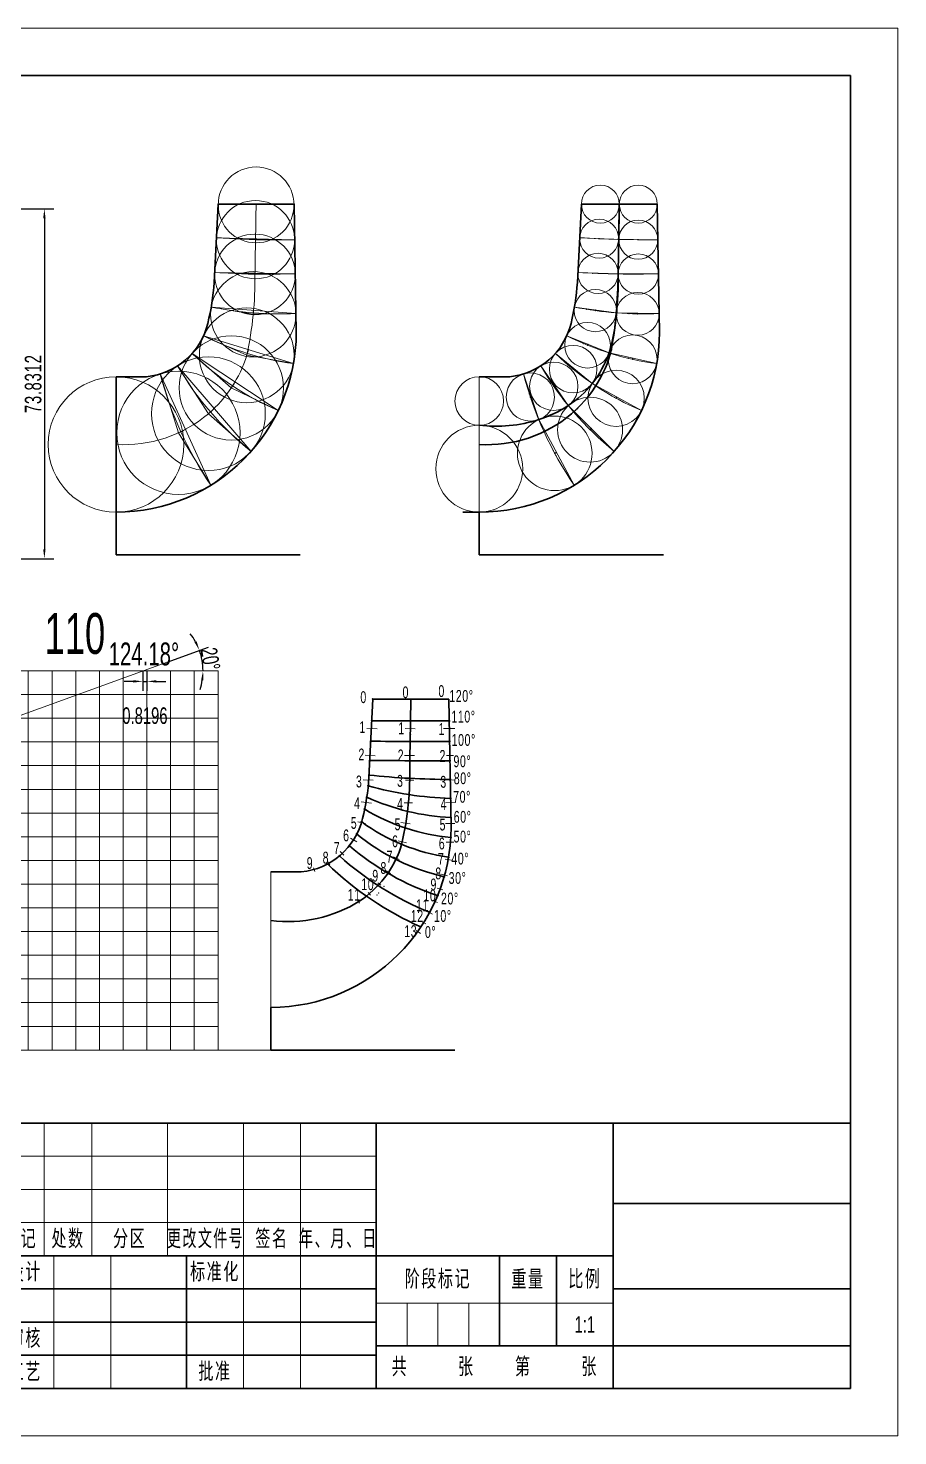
# Model space of a CAD drawing. Header units: millimetres. Extents: x -210 to 210, y -148 to 148.
# Drawn here: x 26.6 to 210, y -148.5 to 148.5 of the extents above; entities that cross this region are included whole.
import ezdxf
from ezdxf.enums import TextEntityAlignment as Align

# ---------------------------------------------------------------- set-up
doc = ezdxf.new("R2010")
doc.units = ezdxf.units.MM
doc.header["$PDSIZE"] = -10
doc.linetypes.add('点画线', pattern=[18, 12, -2, 2, -2])
doc.layers.get('0').update_dxf_attribs({"lineweight": 35})
doc.layers.get('Defpoints').update_dxf_attribs({"lineweight": 18})
for name, color, linetype, lineweight in [('中心线层', 1, '点画线', 18), ('尺寸线层', 3, 'Continuous', 18), ('粗实线层', 7, 'Continuous', 35), ('细实线层', 7, 'Continuous', 18)]:
    doc.layers.add(name, color=color, linetype=linetype, lineweight=lineweight)
doc.styles.add('标准', font='FSGB2312.ttf', dxfattribs={"width": 0.667})
doc.dimstyles.new('标准', dxfattribs={"dimtxt": 3.5, "dimasz": 2, "dimexe": 2, "dimexo": 0, "dimgap": 0, "dimtad": 1, "dimdec": 4, "dimdsep": 46, "dimtxsty": '标准', "dimblk": '_CAXARROW', "dimcen": 0, "dimdle": 8, "dimazin": 2, "dimtfac": 0.707107, "dimtdec": 4, "dimtmove": 2, "dimatfit": 3, "dimfxl": 0, "dimfrac": 2, "dimtolj": 1, "dimarcsym": 0})

# ---------------------------------------------------------------- blocks, each defined once
blk = doc.blocks.new('$CAXA_FRAME_13B17AC1$')
at = {"layer": '粗实线层'}
for p, q in [((200, 138.5), (-200, 138.5)), ((200, -138.5), (200, 138.5)), ((-200, -138.5), (200, -138.5))]:
    blk.add_line(p, q, dxfattribs=at)
at = {"layer": '细实线层'}
for p, q in [((210, 148.5), (-210, 148.5)), ((210, -148.5), (210, 148.5)), ((-210, -148.5), (210, -148.5))]:
    blk.add_line(p, q, dxfattribs=at)
blk = doc.blocks.new('$CAXA_TITLE_151E506F$')
at = {"layer": '粗实线层'}
for p, q in [((0, 56), (-180, 56)), ((-180, 56), (-180, 0)), ((-100, 56), (-100, 0)), ((-50, 56), (-50, 0)), ((0, 0), (0, 56)), ((0, 39), (-50, 39)), ((-50, 28), (-180, 28)), ((-140, 28), (-140, 0)), ((-74, 28), (-74, 9)), ((-62, 28), (-62, 9)), ((-100, 21), (-180, 21)), ((0, 21), (-50, 21)), ((-100, 14), (-180, 14)), ((0, 9), (-100, 9)), ((-100, 7), (-180, 7)), ((0, 0), (-180, 0))]:
    blk.add_line(p, q, dxfattribs=at)
at = {"layer": '细实线层'}
for p, q in [((-170, 56), (-170, 28)), ((-160, 56), (-160, 28)), ((-144, 56), (-144, 28)), ((-128, 56), (-128, 0)), ((-116, 56), (-116, 0)), ((-100, 49), (-180, 49)), ((-100, 42), (-180, 42)), ((-100, 35), (-180, 35)), ((-168, 28), (-168, 0)), ((-156, 28), (-156, 0)), ((-50, 18), (-100, 18)), ((-93.5, 18), (-93.5, 9)), ((-87, 18), (-87, 9)), ((-80.5, 18), (-80.5, 9))]:
    blk.add_line(p, q, dxfattribs=at)
at = {"layer": '尺寸线层', "char_height": 3.5, "attachment_point": 5, "line_spacing_factor": 1.369753, "style": '标准'}
for s, insert, width in [('\\T1.1;标记', (-175, 31.5), 18), ('\\T1.1;处数', (-165, 31.5), 18), ('\\T1.1;分区', (-152, 31.5), 30), ('\\T1.1;{\\W0.618357;更改文件号}', (-136, 31.5), 30), ('\\T1.1;签名', (-122, 31.5), 22), ('\\T1.1;{\\W0.634692;年、月、日}', (-108, 31.5), 30), ('\\T1.1;设计', (-174, 24.5), 22), ('\\T1.1;标准化', (-134, 24.5), 22), ('\\T1.1;阶段标记', (-87, 23), 50), ('\\T1.1;重量', (-68, 23), 22), ('\\T1.1;比例', (-56, 23), 22), ('\\T1.1;审核', (-174, 10.5), 22), ('\\T1.1;批准', (-134, 3.5), 22), ('\\T1.1;共', (-95, 4.5), 8), ('\\T1.1;张', (-81, 4.5), 8), ('\\T1.1;第', (-69, 4.5), 8), ('\\T1.1;张', (-55, 4.5), 8), ('\\T1.1;工艺', (-174, 3.5), 22)]:
    blk.add_mtext(s, dxfattribs=dict(at, insert=insert, width=width))
at = {"layer": '尺寸线层', "style": '标准'}
for tag, height, width, p in [('标记C', 3.54, 0.667, (-175, 52.5)), ('处数C', 3.54, 0.667, (-165, 52.5)), ('分区C', 3.54, 0.667, (-152, 52.5)), ('更改文件号C', 3.54, 0.512156, (-136, 52.5)), ('更改签名C', 3.54, 0.459969, (-122, 52.5)), ('更改日期C', 3.54, 0.62723, (-108, 52.5)), ('单位名称', 5.05, 0.667, (-25, 47.5)), ('标记B', 3.54, 0.667, (-175, 45.5)), ('处数B', 3.54, 0.667, (-165, 45.5)), ('分区B', 3.54, 0.667, (-152, 45.5)), ('更改文件号B', 3.54, 0.512156, (-136, 45.5)), ('更改签名B', 3.54, 0.459969, (-122, 45.5)), ('更改日期B', 3.54, 0.62723, (-108, 45.5)), ('材料名称', 5.05, 0.667, (-75, 42)), ('标记A', 3.54, 0.667, (-175, 38.5)), ('处数A', 3.54, 0.667, (-165, 38.5)), ('分区A', 3.54, 0.667, (-152, 38.5)), ('更改文件号A', 3.54, 0.512156, (-136, 38.5)), ('更改签名A', 3.54, 0.459969, (-122, 38.5)), ('更改日期A', 3.54, 0.62723, (-108, 38.5)), ('图纸名称', 5.05, 0.667, (-25, 30)), ('设计', 3.54, 0.667, (-162, 24.5)), ('设计日期', 3.54, 0.667, (-148, 24.5)), ('标准化', 3.54, 0.667, (-122, 24.5)), ('标准化日期', 3.54, 0.569556, (-108, 24.5)), ('图纸编号', 5.05, 0.667, (-25, 15)), ('阶段标记S', 3.54, 0.229984, (-96.75, 13.5)), ('阶段标记A', 3.54, 0.229984, (-90.25, 13.5)), ('阶段标记B', 3.54, 0.229984, (-83.75, 13.5)), ('阶段标记C', 3.54, 0.229984, (-77.25, 13.5)), ('重量', 3.54, 0.667, (-68, 13.5)), ('图纸比例', 3.54, 0.524733, (-56, 13.5)), ('审核', 3.54, 0.667, (-162, 10.5)), ('审核日期', 3.54, 0.667, (-148, 10.5)), ('页数', 3.54, 0.667, (-88, 4.5)), ('页码', 3.54, 0.667, (-62, 4.5)), ('投影符号', 3.54, 0.667, (-25, 4.5)), ('工艺', 3.54, 0.667, (-162, 3.5)), ('工艺日期', 3.54, 0.667, (-148, 3.5)), ('批准', 3.54, 0.667, (-122, 3.5)), ('批准日期', 3.54, 0.667, (-108, 3.5))]:
    blk.add_attdef(tag, text='', height=height, dxfattribs=dict(at, width=width)).set_placement(p, align=Align.MIDDLE_CENTER)
blk = doc.blocks.new('_CAXARROW_1')
blk.add_hatch(color=0).paths.add_polyline_path([(0, 0), (-1, 0.125), (-1, -0.125)], flags=0)
blk = doc.blocks.new('*X32')
at = {"layer": '尺寸线层', "color": 0, "linetype": 'Continuous', "lineweight": -2, "transparency": 16777216}
for p, q in [((-13.83, 110.4), (32.02, 110.4)), ((30.02, 108.4), (30.02, 38.57)), ((-4.54, 36.57), (32.02, 36.57))]:
    blk.add_line(p, q, dxfattribs=at)
at = {"layer": '尺寸线层', "color": 0, "lineweight": -2, "transparency": 16777216, "xscale": 2, "yscale": 2, "zscale": 2}
for p, rotation in [((30.02, 110.4), 90), ((30.02, 36.57), 270)]:
    blk.add_blockref('_CAXARROW_1', p, dxfattribs=dict(at, rotation=rotation))
at = {"layer": '尺寸线层', "color": 0, "transparency": 16777216, "insert": (27.66, 73.49), "char_height": 3.5, "width": 16.4349, "attachment_point": 5, "rotation": 90, "line_spacing_factor": 1.15057, "style": '标准'}
blk.add_mtext('\\T1.1;73.8312', dxfattribs=at)
blk = doc.blocks.new('_CAXARROW')
blk.add_hatch(color=0).paths.add_polyline_path([(0, 0), (-1, 0.125), (-1, -0.125)], flags=0)
blk = doc.blocks.new('*D48')
at = {"layer": 'Defpoints', "color": 0, "transparency": 16777216}
for p in [(-73.37, 12.9), (55.93, 14.76), (63.4, 14.37), (66.63, 12.9), (-2.17, -6.39)]:
    blk.add_point(p, dxfattribs=at)
at = {"layer": '尺寸线层', "color": 0, "linetype": 'Continuous', "lineweight": -2, "transparency": 16777216}
blk.add_line((55.93, 14.76), (64.6, 17.91), dxfattribs=at)
for start, end in [(29.0544, 38.1088), (0, 20), (341.8912, 350.9456)]:
    blk.add_arc((50.81, 12.9), 12.67, start, end, dxfattribs=at)
at = {"layer": '尺寸线层', "color": 0, "lineweight": -2, "transparency": 16777216, "xscale": 2, "yscale": 2, "zscale": 2}
for p, rotation in [((62.72, 17.23), 294.527209562863), ((63.48, 12.9), 85.47279043713696)]:
    blk.add_blockref('_CAXARROW', p, dxfattribs=dict(at, rotation=rotation))
at = {"layer": '尺寸线层', "color": 0, "transparency": 16777216, "insert": (65.01, 15.4), "char_height": 3.5, "attachment_point": 5, "rotation": 280, "style": '标准'}
blk.add_mtext('\\A1;20°', dxfattribs=at)
blk = doc.blocks.new('*D49')
at = {"layer": 'Defpoints', "color": 0, "transparency": 16777216}
for p in [(50.81, 12.9), (51.63, 12.9), (51.63, 10.68)]:
    blk.add_point(p, dxfattribs=at)
at = {"layer": '尺寸线层', "color": 0, "linetype": 'Continuous', "lineweight": -2, "transparency": 16777216}
for p, q in [((50.81, 12.9), (50.81, 8.68)), ((51.63, 12.9), (51.63, 8.68)), ((48.81, 10.68), (46.81, 10.68)), ((50.81, 10.68), (51.63, 10.68)), ((53.63, 10.68), (55.63, 10.68))]:
    blk.add_line(p, q, dxfattribs=at)
at = {"layer": '尺寸线层', "color": 0, "lineweight": -2, "transparency": 16777216, "xscale": 2, "yscale": 2, "zscale": 2}
blk.add_blockref('_CAXARROW', (50.81, 10.68), dxfattribs=at)
at = {"layer": '尺寸线层', "color": 0, "lineweight": -2, "transparency": 16777216, "xscale": 2, "yscale": 2, "zscale": 2, "rotation": 180}
blk.add_blockref('_CAXARROW', (51.63, 10.68), dxfattribs=at)
at = {"layer": '尺寸线层', "color": 0, "transparency": 16777216, "insert": (51.22, 3.43), "char_height": 3.5, "attachment_point": 5, "style": '标准'}
blk.add_mtext('\\A1;0.8196', dxfattribs=at)

msp = doc.modelspace()

# ---------------------------------------------------------------- linework, layer by layer
at = {"layer": '中心线层'}
for p, q in [((74.42566, 96.63333), (74.42727, 96.72985)), ((151.02273, 96.63333), (151.02434, 96.72985))]:
    msp.add_line(p, q, dxfattribs=at)
at = {"layer": '尺寸线层'}
for p, q in [((66.30664, 104.2916), (82.79604, 103.8735)), ((74.54604, 103.8735), (66.30664, 104.2916)), ((74.54957, 104.01286), (74.55134, 104.08255)), ((151.14664, 104.01286), (151.1484, 104.08255)), ((74.54604, 103.8735), (74.5478, 103.94318)), ((82.79604, 103.8735), (74.54604, 103.8735)), ((151.1431, 103.8735), (151.14487, 103.94318)), ((65.93498, 96.96758), (82.92276, 96.68515)), ((74.42406, 96.53681), (65.93498, 96.96758)), ((82.92276, 96.68515), (74.42406, 96.53681)), ((65.20081, 89.6629), (83.06922, 88.29452)), ((74.07059, 88.13745), (65.20081, 89.6629)), ((74.07059, 88.13745), (74.09207, 88.41787)), ((83.06922, 88.29452), (74.07059, 88.13745)), ((74.11354, 88.69829), (74.13502, 88.97871)), ((150.66766, 88.13745), (150.68914, 88.41787)), ((150.71061, 88.69829), (150.73209, 88.97871)), ((63.58761, 83.59804), (82.54523, 77.72811)), ((72.69958, 79.47834), (63.58761, 83.59804)), ((72.94414, 80.26816), (73.06642, 80.66307)), ((149.54121, 80.26816), (149.66349, 80.66307)), ((64.61323, 67.16059), (58.11277, 77.24741)), ((58.11277, 77.24741), (73.60467, 59.21363)), ((61.18684, 79.88773), (79.32608, 67.80339)), ((69.42773, 72.60159), (61.18684, 79.88773)), ((72.69958, 79.47834), (72.82186, 79.87325)), ((82.54523, 77.72811), (72.69958, 79.47834)), ((149.29665, 79.47834), (149.41893, 79.87325)), ((54.45669, 75.5443), (65.13404, 52.06939)), ((58.29116, 63.12267), (54.45669, 75.5443)), ((69.42773, 72.60159), (69.70397, 73.01625)), ((79.32608, 67.80339), (69.42773, 72.60159)), ((69.98022, 73.4309), (70.25646, 73.84556)), ((146.0248, 72.60159), (146.30104, 73.01625)), ((146.57728, 73.4309), (146.85353, 73.84556)), ((64.61323, 67.16059), (65.02839, 67.51723)), ((73.60467, 59.21363), (64.61323, 67.16059)), ((65.44355, 67.87388), (65.85872, 68.23052)), ((141.2103, 67.16059), (141.62546, 67.51723)), ((142.04062, 67.87388), (142.45579, 68.23052)), ((58.29116, 63.12267), (58.79256, 63.35073)), ((65.13404, 52.06939), (58.29116, 63.12267)), ((59.29396, 63.57879), (59.79536, 63.80685)), ((134.88823, 63.12267), (135.38963, 63.35073)), ((135.89103, 63.57879), (136.39243, 63.80685)), ((-73.36606, 12.89776), (66.63394, 12.89776)), ((26.63394, -67.10224), (26.63394, 12.89776)), ((31.63394, 12.89776), (31.63394, -67.10224)), ((36.63394, 12.89776), (36.63394, -67.10224)), ((41.63394, 12.89776), (41.63394, -67.10224)), ((46.63394, -67.10224), (46.63394, 12.89776)), ((51.63394, 12.89776), (51.63394, -67.10224)), ((56.63394, 12.89776), (56.63394, -67.10224)), ((61.63394, 12.89776), (61.63394, -67.10224)), ((66.63394, 12.89776), (66.63394, -67.10224)), ((-73.36606, 7.89776), (66.63394, 7.89776)), ((-73.36606, 2.89776), (66.63394, 2.89776)), ((-73.36606, -2.10224), (66.63394, -2.10224)), ((66.63394, -7.10224), (-73.36606, -7.10224)), ((-73.36606, -12.10224), (66.63394, -12.10224)), ((-73.36606, -17.10224), (66.63394, -17.10224)), ((-73.36606, -22.10224), (66.63394, -22.10224)), ((66.63394, -27.10224), (-73.36606, -27.10224)), ((84.18741, -29.52414), (84.18741, -29.52414)), ((-73.36606, -32.10224), (66.63394, -32.10224)), ((-73.36606, -37.10224), (66.63394, -37.10224)), ((-73.36606, -42.10224), (66.63394, -42.10224)), ((66.63394, -47.10224), (-73.36606, -47.10224)), ((-73.36606, -52.10224), (66.63394, -52.10224)), ((-73.36606, -57.10224), (66.63394, -57.10224)), ((-73.36606, -62.10224), (66.63394, -62.10224)), ((-73.36606, -67.10224), (66.63394, -67.10224)), ((66.63394, -67.10224), (77.7739, -67.10224))]:
    msp.add_line(p, q, dxfattribs=at)
for centre in [(99.3084, 6.89776), (99.07739, 2.34536), (107.22748, 2.33381), (115.38796, 2.33991), (98.85879, -1.96266), (107.15449, -1.97618), (115.46324, -1.97297), (98.65213, -6.03514), (107.08856, -6.05036), (115.53442, -6.05068), (98.31851, -11.36592), (98.49679, -9.09627), (107.07082, -9.77206), (115.6035, -10.0081), (98.01402, -13.7583), (106.93, -13.2084), (115.67327, -14.00521), (97.56552, -16.3024), (106.59644, -16.7274), (96.93916, -18.9744), (106.06422, -20.23934), (115.74377, -18.04413), (95.90809, -21.54973), (105.34167, -23.69286), (115.71459, -22.22453), (92.2403, -26.13993), (94.34012, -23.98307), (104.15418, -26.87349), (115.24421, -26.42488), (102.45395, -29.78566), (100.35515, -32.38651), (114.31152, -30.54266), (112.95063, -34.47576), (111.27011, -38.04672)]:
    msp.add_circle(centre, 0.15, dxfattribs=at)
for p in [(146.86208, 104.08941), (147.0171, 104.08281), (147.01759, 104.09438), (147.01808, 104.10596), (147.01856, 104.11754), (155.10846, 103.87489), (155.2636, 103.87353), (155.26369, 103.88518), (155.26379, 103.89683), (155.26389, 103.90849), (145.67075, 96.79898), (146.77182, 96.75237), (146.77245, 96.76839), (146.77308, 96.78442), (146.77371, 96.80044), (154.16585, 96.60749), (155.26761, 96.6593), (155.2677, 96.64318), (155.2678, 96.62707), (155.2679, 96.61095), (144.40845, 89.17898), (146.17999, 88.90716), (146.19463, 88.9051), (146.20107, 88.95095), (146.20751, 88.99681), (146.21395, 89.04266), (153.33973, 88.26422), (155.13136, 88.21607), (155.14614, 88.21586), (155.14681, 88.2634), (155.14748, 88.31093), (155.14816, 88.35847), (143.70676, 81.96498), (144.5679, 81.60698), (144.59217, 81.66666), (144.61644, 81.72634), (144.64071, 81.78602), (153.16272, 78.84562), (154.07123, 78.63507), (154.08732, 78.70707), (154.10342, 78.77906), (154.11951, 78.85106), (141.22448, 76.79898), (141.53179, 76.54547), (141.57612, 76.59957), (141.62045, 76.65367), (141.66478, 76.70777), (132.29651, 71.3095), (137.40111, 72.99934), (137.48425, 72.87898), (137.48425, 72.87898), (132.52241, 70.62603), (132.6958, 70.11568), (150.24473, 70.60271), (150.59292, 70.40913), (150.64008, 70.49462), (150.68724, 70.58011), (150.73439, 70.6656), (58.9597, 63.42675), (59.12683, 63.50277), (145.04727, 63.83209), (145.15099, 63.72894), (137.33274, 59.38812), (137.67131, 58.75288), (137.67131, 58.75288), (137.92875, 58.27934), (101.63062, -32.55284), (100.19441, -34.37453), (100.54415, -33.97947), (101.3169, -32.9601)]:
    msp.add_point(p, dxfattribs=at)
at = {"layer": '粗实线层'}
for p, q in [((66.66628, 111.37898), (65.82819, 94.86305)), ((82.66628, 111.37898), (66.66628, 111.37898)), ((83.13757, 84.37908), (82.66628, 111.37898)), ((143.26335, 111.37898), (142.42526, 94.86305)), ((159.26335, 111.37898), (143.26335, 111.37898)), ((159.73464, 84.37908), (159.26335, 111.37898)), ((51.54528, 74.95709), (45.13178, 74.95709)), ((45.13178, 74.95709), (45.13178, 46.37898)), ((128.14235, 74.95709), (121.72885, 74.95709)), ((45.13178, 46.37898), (45.13178, 37.37898)), ((121.72885, 46.37898), (118.25891, 46.37898)), ((121.72885, 46.37898), (121.72885, 37.37898)), ((45.13178, 37.37898), (83.95528, 37.37898)), ((121.72885, 37.37898), (160.55235, 37.37898)), ((115.3084, 6.89776), (99.3084, 6.89776)), ((115.77969, -20.10214), (115.3084, 6.89776)), ((84.18741, -29.52414), (77.7739, -29.52414)), ((77.7739, -58.10224), (77.7739, -67.10224)), ((77.7739, -67.10224), (116.59741, -67.10224))]:
    msp.add_line(p, q, dxfattribs=at)
for points in [[(84.18741, -29.52414, 0.318727375), (97.12797, -18.27182, 0.042064422), (98.47031, -9.61817), (99.3084, 6.89776)], [(77.7739, -39.76724, 0.175889841), (96.54954, -35.62309, 0.1614379), (105.14179, -24.50722, 0.06641576), (107.06043, -7.84778)]]:
    msp.add_lwpolyline(points, format="xyb", dxfattribs=at)
for centre, radius, start, end in [((-12136.44171, 304.49076), 12289.22243, 359.030414464, 359.099622036), ((76.29986, 95.47414), 74.72882, 347.6401256, 0.8147949), ((13.81709, 98.50002), 52.1381, 346.3652238, 355.9999992), ((90.41416, 98.50002), 52.1381, 346.3652238, 355.9999992), ((50.0862, 89.7023), 14.81722, 275.6512054, 346.3652222), ((126.68327, 89.7023), 14.81722, 275.6512054, 346.3652222), ((45.13178, 84.37898), 38, 270, 360), ((121.72885, 84.37898), 38, 270, 0), ((123.85915, 87.3644), 26.63187, 310.6561673, 342.7756585), ((123.43492, 88.02297), 27.40809, 266.4312024, 310.4319886), ((5671.02293, -94.04132), 5564.63009, 178.9606317, 179.11247943), ((108.4918, 3771.43861), 3769.10501, 269.85688747, 270.10483159), ((109.71761, 4116.03024), 4118.00722, 269.84891583, 270.07994169), ((111.49011, 4769.4864), 4775.53879, 269.84597281, 270.04852271), ((117.94976, 59.3419), 73.38243, 254.4832706, 268.2222692), ((115.98184, 158.01346), 168.02199, 264.0267569, 269.8709858), ((118.0154, 30.1686), 48.26622, 245.5186555, 267.3024017), ((119.23377, 19.33144), 41.70471, 238.697026, 265.1594461), ((77.7739, -20.10224), 38, 270, 360), ((121.15271, 14.30371), 41.15493, 233.9599221, 261.7456859), ((124.60904, 13.85768), 45.57882, 230.9720693, 256.9425703), ((134.91603, 20.90535), 63.51753, 227.7881885, 248.1440732), ((129.44478, 16.53005), 53.60644, 229.091035, 252.0799373), ((137.34383, 21.49828), 68.57466, 226.0148246, 245.9730606)]:
    msp.add_arc(centre, radius, start, end, dxfattribs=at)
at = {"layer": '粗实线层', "color": 1}
msp.add_open_spline([(151.26335, 111.37898), (151.21839, 108.90051), (151.1234, 103.98668), (151.04183, 96.32578), (150.74819, 88.31247), (149.71687, 80.21222), (145.94103, 73.41776), (140.70085, 68.54648), (132.62174, 64.83278), (125.90486, 64.23323), (121.72885, 64.71399)], degree=3, knots=[0, 0, 0, 0, 7.453898907, 14.781831602, 23.020969113, 31.627311091, 39.003980126, 45.891537405, 52.793454474, 65.433486008, 65.433486008, 65.433486008, 65.433486008], dxfattribs=at)
at = {"layer": '粗实线层'}
for p in [(74.54957, 104.01286), (74.55134, 104.08255), (151.14664, 104.01286), (151.1484, 104.08255), (74.54604, 103.8735), (74.5478, 103.94318), (151.1431, 103.8735), (151.14487, 103.94318), (107.18992, -0.53805)]:
    msp.add_point(p, dxfattribs=at)
at = {"layer": '细实线层'}
for p, q in [((74.5478, 103.94318), (74.54957, 104.01286)), ((142.90371, 104.2916), (151.13342, 103.94347)), ((151.14487, 103.94318), (151.14664, 104.01286)), ((151.13342, 103.94347), (159.39436, 103.87351)), ((74.42406, 96.53681), (74.42566, 96.63333)), ((74.42727, 96.72985), (74.42896, 96.82637)), ((142.53204, 96.96744), (151.01538, 96.63345)), ((151.01538, 96.63345), (159.51983, 96.68515)), ((151.02113, 96.53681), (151.02273, 96.63333)), ((151.02434, 96.72985), (151.02603, 96.82637)), ((141.79788, 89.6629), (150.63002, 88.42242)), ((74.09207, 88.41787), (74.11354, 88.69829)), ((150.63002, 88.42242), (159.66629, 88.29452)), ((150.68914, 88.41787), (150.71061, 88.69829)), ((140.18468, 83.59804), (149.09673, 79.97401)), ((72.82186, 79.87325), (72.94414, 80.26816)), ((149.41893, 79.87325), (149.54121, 80.26816)), ((140.50449, 68.85814), (134.70983, 77.24741)), ((137.78391, 79.88773), (145.54564, 73.52781)), ((149.09673, 79.97401), (159.14229, 77.72811)), ((121.72885, 74.95709), (121.72885, 46.37898)), ((131.05375, 75.5443), (134.28309, 65.9068)), ((69.70397, 73.01625), (69.98022, 73.4309)), ((145.54564, 73.52781), (155.92315, 67.80339)), ((146.30104, 73.01625), (146.57728, 73.4309)), ((140.50449, 68.85814), (150.20174, 59.21363)), ((65.02839, 67.51723), (65.44355, 67.87388)), ((134.28309, 65.9068), (141.73111, 52.06939)), ((141.62546, 67.51723), (142.04062, 67.87388)), ((135.38963, 63.35073), (135.89103, 63.57879)), ((-2.16704, -6.38587), (55.92818, 14.75906)), ((98.03336, 0.76657), (100.18107, 0.65759)), ((108.24392, 0.69293), (106.08863, 0.73023)), ((116.56588, 0.71056), (114.17451, 0.71056)), ((99.75405, -4.99863), (97.67782, -4.89328)), ((108.05712, -4.97394), (105.98103, -4.94017)), ((116.29499, -4.93381), (114.83139, -4.98278)), ((99.33678, -10.18531), (97.26573, -10.07024)), ((107.91134, -10.15216), (106.17499, -10.15216)), ((116.61799, -10.1217), (114.47098, -10.19353)), ((98.97042, -15.03036), (96.83937, -14.71199)), ((107.67123, -14.91221), (105.91004, -14.91221)), ((116.67651, -14.88391), (114.60929, -14.95306)), ((97.70484, -19.32844), (96.12357, -18.93691)), ((107.12832, -19.36384), (105.20986, -19.08348)), ((116.59909, -19.28265), (114.63703, -19.27512)), ((95.9053, -23.14883), (94.54543, -22.40332)), ((106.40918, -23.36376), (104.63686, -22.98656)), ((116.33625, -23.27702), (114.77702, -23.27702)), ((93.19572, -25.9815), (92.4174, -25.24409)), ((104.8299, -26.86764), (103.64506, -26.36721)), ((77.7739, -29.52414), (77.7739, -58.10224)), ((86.75349, -28.6458), (87.02909, -29.42261)), ((90.22218, -28.06915), (89.74329, -27.32386)), ((102.98186, -29.82913), (102.12678, -29.29883)), ((115.89359, -27.02115), (114.51039, -26.80375)), ((100.94174, -32.32575), (100.30443, -31.78953)), ((115.03235, -30.34054), (113.67624, -29.99945)), ((96.4864, -36.12014), (96.09489, -35.55145)), ((98.77374, -34.41953), (98.2756, -33.86995)), ((112.94708, -36.00359), (112.04754, -35.61675)), ((114.0703, -33.33452), (112.86822, -32.92334)), ((111.8571, -38.44922), (110.74866, -37.87663)), ((110.46339, -40.50658), (109.68289, -40.03638)), ((109.31037, -42.49816), (108.42275, -41.88714))]:
    msp.add_line(p, q, dxfattribs=at)
for centre, radius in [((74.66801, 111.21018), 8), ((147.26335, 111.37898), 4), ((155.26335, 111.37898), 4), ((74.54604, 103.8735), 8.25), ((147.0171, 104.08281), 4.11869), ((155.2636, 103.87353), 4.13076), ((74.42406, 96.53681), 8.5), ((146.77182, 96.75237), 4.24523), ((155.2679, 96.61095), 4.25258), ((74.07059, 88.13745), 9), ((146.19463, 88.9051), 4.46158), ((155.14614, 88.21586), 4.52084), ((72.69958, 79.47834), 10), ((144.5679, 81.60698), 4.81424), ((69.42773, 72.60159), 11), ((154.07123, 78.63507), 5.15154), ((141.53179, 76.54547), 5.02168), ((64.61323, 67.16059), 12), ((137.44265, 72.93914), 5.10191), ((45.13178, 60.66804), 14.28905), ((58.29116, 63.12267), 13), ((121.72885, 69.83554), 5.12155), ((132.50716, 70.67151), 5.08492), ((150.59292, 70.40913), 5.93306), ((145.0991, 63.78049), 6.84785), ((137.64857, 58.79512), 7.86781), ((121.72885, 55.54648), 9.1675)]:
    msp.add_circle(centre, radius, dxfattribs=at)
for centre, radius, start, end in [((-12213.03878, 304.49076), 12289.22243, 359.030414464, 359.099622036), ((80.73309, 347.88144), 244.01667, 266.6106522, 270.4846852), ((157.33016, 347.88144), 244.01667, 266.6106522, 270.4846852), ((77.53404, 283.59821), 186.99072, 266.4436526, 271.6513867), ((-0.29721, 95.47414), 74.72882, 347.6401256, 0.8147949), ((154.13111, 283.59821), 186.99072, 266.4436526, 271.6513867), ((79.56312, 159.85928), 71.6506, 258.4367727, 272.8047962), ((156.16019, 159.85928), 71.6506, 258.4367727, 272.8047962), ((90.55564, 137.14649), 59.95591, 243.269292, 262.3220311), ((167.15271, 137.14649), 59.95591, 243.269292, 262.3220311), ((114.40286, 109.93233), 65.09132, 210.1416546, 231.1867503), ((103.0197, 123.02495), 60.09, 225.8794728, 246.7775375), ((47.26208, 87.3644), 26.63187, 310.6561673, 342.7756585), ((190.99993, 109.93233), 65.09132, 210.1416546, 231.1867503), ((179.61677, 123.02495), 60.09, 225.8794728, 246.7775375), ((127.98552, 94.82255), 76.01408, 194.6914866, 214.2245239), ((204.58259, 94.82255), 76.01408, 194.6914866, 214.2245239), ((46.83785, 88.02297), 27.40809, 266.4312024, 310.4319886)]:
    msp.add_arc(centre, radius, start, end, dxfattribs=at)
for p in [(74.42406, 96.53681), (74.42406, 96.53681), (74.42566, 96.63333), (74.42727, 96.72985), (74.42887, 96.82637), (151.02113, 96.53681), (151.02113, 96.53681), (151.02273, 96.63333), (151.02434, 96.72985), (151.02594, 96.82637), (74.07059, 88.13745), (74.09207, 88.41787), (74.11354, 88.69829), (74.13502, 88.97871), (150.66766, 88.13745), (150.68914, 88.41787), (150.71061, 88.69829), (150.73209, 88.97871), (72.94414, 80.26816), (73.06642, 80.66307), (149.54121, 80.26816), (149.66349, 80.66307), (72.69958, 79.47834), (72.82186, 79.87325), (149.29665, 79.47834), (149.41893, 79.87325), (69.42773, 72.60159), (69.70397, 73.01625), (69.98022, 73.4309), (70.25646, 73.84556), (137.44265, 72.93914), (137.49748, 72.97702), (137.55232, 73.0149), (137.60716, 73.05277), (146.0248, 72.60159), (146.30104, 73.01625), (146.57728, 73.4309), (146.85353, 73.84556), (132.49368, 70.71177), (132.50716, 70.67151), (132.56091, 70.68953), (132.61467, 70.70754), (132.66842, 70.72555), (64.61323, 67.16059), (65.02839, 67.51723), (65.44355, 67.87388), (65.85872, 68.23052), (141.2103, 67.16059), (141.62546, 67.51723), (142.04062, 67.87388), (142.45579, 68.23052), (58.29116, 63.12267), (58.29116, 63.12267), (58.29116, 63.12267), (58.29116, 63.12267), (58.29116, 63.12267), (58.29116, 63.12267), (58.29116, 63.12267), (58.79256, 63.35073), (58.79256, 63.35073), (58.79256, 63.35073), (58.79256, 63.35073), (58.79256, 63.35073), (58.79256, 63.35073), (58.79256, 63.35073), (59.29396, 63.57879), (59.29396, 63.57879), (59.29396, 63.57879), (59.29396, 63.57879), (59.29396, 63.57879), (59.29396, 63.57879), (59.29396, 63.57879), (59.79536, 63.80685), (59.79536, 63.80685), (59.79536, 63.80685), (59.79536, 63.80685), (59.79536, 63.80685), (59.79536, 63.80685), (59.79536, 63.80685), (134.88823, 63.12267), (134.88823, 63.12267), (134.88823, 63.12267), (134.88823, 63.12267), (134.88823, 63.12267), (134.88823, 63.12267), (134.88823, 63.12267), (135.38963, 63.35073), (135.38963, 63.35073), (135.38963, 63.35073), (135.38963, 63.35073), (135.38963, 63.35073), (135.38963, 63.35073), (135.38963, 63.35073), (135.89103, 63.57879), (135.89103, 63.57879), (135.89103, 63.57879), (135.89103, 63.57879), (135.89103, 63.57879), (135.89103, 63.57879), (135.89103, 63.57879), (136.39243, 63.80685), (136.39243, 63.80685), (136.39243, 63.80685), (136.39243, 63.80685), (136.39243, 63.80685), (136.39243, 63.80685), (136.39243, 63.80685), (145.0991, 63.78049), (145.18377, 63.86562), (145.26844, 63.95075), (145.35311, 64.03589), (137.62845, 58.8325), (137.64857, 58.79512), (137.76808, 58.85945), (137.88759, 58.92377), (138.0071, 58.9881), (107.06618, -7.94442)]:
    msp.add_point(p, dxfattribs=at)

# ---------------------------------------------------------------- block references
at = {"layer": '粗实线层'}
msp.add_blockref('$CAXA_FRAME_13B17AC1$', (0, 0), dxfattribs=at)
ref = msp.add_blockref('$CAXA_TITLE_151E506F$', (200, -138.5), dxfattribs=at)
ref.add_attrib('图纸比例', '1:1', dxfattribs={"layer": '尺寸线层', "height": 3.5, "style": '标准', "width": 0.667}).set_placement((144, -125), align=Align.MIDDLE_CENTER)

# ---------------------------------------------------------------- texts
at = {"layer": '尺寸线层', "style": '标准', "width": 0.667}
for s, height, p in [('110', 8.605277, (30.04382, 16.47976)), ('124.18°', 4.817724, (43.57678, 14.06692))]:
    msp.add_text(s, height=height, dxfattribs=at).set_placement(p)
at = {"layer": '尺寸线层', "char_height": 2.5, "attachment_point": 1, "line_spacing_factor": 1.15057, "style": '标准'}
for s, insert, width in [('\\T1.1;0', (105.55178, 9.63068), 2.713273), ('\\T1.1;0', (113.11778, 9.88277), 2.713273), ('\\T1.1;0', (96.65774, 8.60355), 2.713273), ('\\T1.1;120%%D', (115.42072, 8.86108), 5.6189806), ('\\T1.1;110%%D', (115.85381, 4.49693), 5.26363), ('\\T1.1;1', (96.45026, 2.27821), 2.713273), ('\\T1.1;1', (104.66271, 2.0157), 2.713273), ('\\T1.1;1', (113.13796, 1.88445), 2.713273), ('\\T1.1;100%%D', (115.89822, -0.43356), 4.0199031), ('\\T1.1;2', (96.25316, -3.49697), 2.713273), ('\\T1.1;2', (104.53131, -3.69385), 2.713273), ('\\T1.1;2', (113.35465, -3.80612), 2.713273), ('\\T1.1;90%%D', (116.29499, -4.93381), 3.309202), ('\\T1.1;80%%D', (116.35907, -8.51778), 3.6201337), ('\\T1.1;3', (95.7265, -9.19344), 2.713273), ('\\T1.1;3', (104.38991, -9.06132), 2.713273), ('\\T1.1;3', (113.51626, -9.2595), 2.713273), ('\\T1.1;4', (95.33083, -13.76253), 2.713273), ('\\T1.1;4', (104.39104, -13.89465), 2.713273), ('\\T1.1;4', (113.57654, -13.93164), 2.713273), ('\\T1.1;70%%D', (116.22581, -12.42664), 3.7755996), ('\\T1.1;60%%D', (116.34241, -16.64643), 3.2869926), ('\\T1.1;6', (93.01844, -20.5621), 2.713273), ('\\T1.1;5', (94.64122, -17.94358), 2.713273), ('\\T1.1;5', (103.87858, -18.23453), 2.713273), ('\\T1.1;5', (113.3656, -18.27609), 2.713273), ('\\T1.1;50%%D', (116.3202, -20.8218), 3.0426891), ('\\T1.1;7', (91.04165, -23.20994), 2.713273), ('\\T1.1;6', (103.33765, -21.80901), 2.713273), ('\\T1.1;6', (113.19916, -22.26621), 2.713273), ('\\T1.1;9', (85.34191, -26.40522), 2.713273), ('\\T1.1;8', (88.70698, -25.26067), 2.713273), ('\\T1.1;7', (102.1754, -25.05709), 2.713273), ('\\T1.1;7', (113.01422, -25.52471), 2.713273), ('\\T1.1;40%%D', (115.84702, -25.45925), 2.931642), ('\\T1.1;9', (99.16888, -29.07715), 2.713273), ('\\T1.1;8', (100.89258, -27.43685), 2.713273), ('\\T1.1;8', (112.46443, -28.58441), 2.713273), ('\\T1.1;30%%D', (115.27636, -29.5501), 3.3758302), ('\\T1.1;10', (96.85368, -30.86728), 2.713273), ('\\T1.1;9', (111.44434, -30.92438), 2.713273), ('\\T1.1;11', (93.99473, -33.09974), 2.713273), ('\\T1.1;11', (108.40111, -35.31973), 2.713273), ('\\T1.1;10', (109.94704, -33.22988), 2.713273), ('\\T1.1;20%%D', (113.65507, -33.88093), 2.5096633), ('\\T1.1;12', (107.29687, -37.55976), 2.713273), ('\\T1.1;10%%D', (112.16704, -37.56769), 1.4991351), ('\\T1.1;13', (105.90868, -40.77783), 2.713273), ('\\T1.1;0%%D', (110.27924, -40.95463), 1.6657057)]:
    msp.add_mtext(s, dxfattribs=dict(at, insert=insert, width=width))

# ---------------------------------------------------------------- dimensions: what is measured, and where the dimension line sits
at = {"layer": '尺寸线层'}
dim = msp.add_linear_dim(base=(30.02014, 36.5704), p1=(-13.82701, 110.4016), p2=(-4.53706, 36.5704), angle=270, dimstyle='标准', override={"dimsah": 1, "dimtfill": 1, "dimtzin": 8}, dxfattribs=at)
dim.commit()
dim.dimension.update_dxf_attribs({"geometry": '*X32', "text_midpoint": (27.66406, 73.486), "dimtype": 160})
dim = msp.add_angular_dim_2l(base=(63.39768, 14.36854), line1=((-73.36606, 12.89776), (66.63394, 12.89776)), line2=((-2.16704, -6.38587), (55.92818, 14.75906)), dimstyle='标准', dxfattribs=at)
dim.commit()
dim.dimension.update_dxf_attribs({"geometry": '*D48', "text_midpoint": (65.01429, 15.4016)})
dim = msp.add_linear_dim(base=(51.63394, 10.68122), p1=(50.8143, 12.89776), p2=(51.63394, 12.89776), dimstyle='标准', dxfattribs=at)
dim.commit()
dim.dimension.update_dxf_attribs({"geometry": '*D49', "text_midpoint": (51.22412, 3.43122)})

doc.saveas('drawing.dxf')
